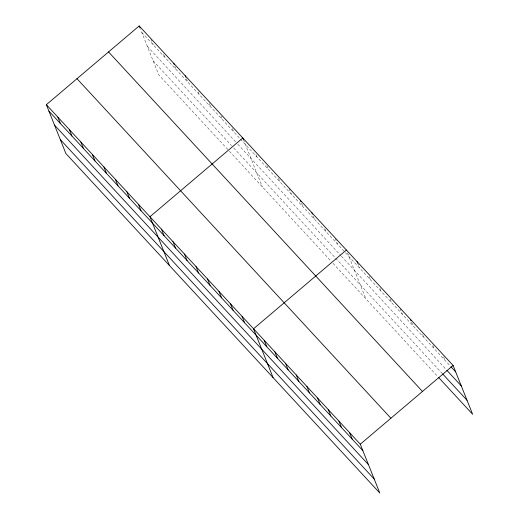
<?xml version="1.0" encoding="UTF-8"?>
<svg xmlns="http://www.w3.org/2000/svg" width="519" height="519" viewBox="0 0 519 519"><rect width="100%" height="100%" fill="white"/><g stroke="black" fill="none" stroke-linecap="round" stroke-linejoin="round"><path stroke-width="0.39" stroke-dasharray="2.6 1.95" d="M141.765 32.392L239.875 138.508M240.427 139.098L450.356 366.142M147.357 46.379L235.607 141.823M237.799 144.198L340.847 255.646M341.398 256.237L446.346 369.742M153.124 60.794L231.506 145.567M233.699 147.941L441.967 373.187M227.783 149.478L158.717 74.788L140.617 29.531M229.43 151.256L331.382 261.518M333.023 263.302L437.958 376.788M443.589 356.787L445.017 360.368M432.911 345.245L434.345 348.826M422.524 334.418L423.673 337.279M411.567 322.156L413.001 325.737M400.032 308.468L402.322 314.19M390.217 299.067L391.65 302.648M379.83 288.24L380.978 291.107M369.158 276.698L370.306 279.559M357.623 263.01L359.628 268.018M347.522 252.896L365.914 298.866M335.157 238.299L337.447 244.027M324.79 228.71L325.932 231.578M313.281 216.261L314.423 219.128M301.481 203.098L302.914 206.679M289.115 188.501L291.406 194.229M278.463 178.199L279.89 181.78M266.948 165.749L268.381 169.33M256.01 154.733L256.873 156.881M243.353 139.423L262.316 186.827M232.415 128.407L233.848 131.982M220.906 115.958L222.34 119.539M209.397 103.508L210.824 107.089M198.174 91.772L199.315 94.64M186.373 78.609L187.807 82.19M174.864 66.16L176.298 69.741M163.641 54.43L164.782 57.291M150.984 39.113L153.274 44.842"/><path stroke-width="0.78" d="M46.353 104.695L360.283 444.212L379.817 493.05L65.887 153.533L46.353 104.695L139.183 25.95L453.113 365.467L472.647 414.305L438.49 377.365M346.381 250.035L253.544 328.78L273.078 377.611M360.283 444.212L453.113 365.467M450.888 366.719L455.695 371.909M446.878 370.313L461.287 385.902M442.506 373.764L467.055 400.311M108.549 51.939L422.479 391.456M76.987 78.713L390.917 418.23M48.929 111.137L362.859 450.654M54.521 125.131L368.451 464.648M60.288 139.54L374.218 479.063M410.419 319.295L410.996 320.723M357.053 261.576L357.623 263.01M311.848 212.686L312.419 214.113M300.339 200.237L300.91 201.67M243.353 139.423L242.782 137.989L149.946 216.741L169.479 265.572M349.605 432.671L352.187 439.113M338.933 421.13L341.508 427.572M328.261 409.582L330.837 416.024M317.589 398.041L320.165 404.483M185.231 75.748L185.802 77.175M306.911 386.499L309.493 392.941M173.716 63.299L174.293 64.726M296.239 374.952L298.814 381.394M285.567 363.41L288.142 369.852M274.895 351.863L277.47 358.311M139.183 25.95L140.046 28.097M264.216 340.321L266.798 346.763M242.036 316.331L244.611 322.773M230.52 303.881L233.102 310.323M219.012 291.431L221.587 297.874M207.503 278.982L210.078 285.424M195.994 266.532L198.569 272.975M184.479 254.083L187.061 260.525M172.97 241.633L175.545 248.076M161.461 229.184L164.036 235.632M138.437 204.291L141.012 210.733M126.928 191.842L129.503 198.284M115.413 179.392L117.995 185.834M103.904 166.943L106.479 173.385M92.395 154.493L94.971 160.935M80.886 142.044L83.462 148.486M69.371 129.594L71.953 136.036M57.862 117.145L60.438 123.587"/></g></svg>
